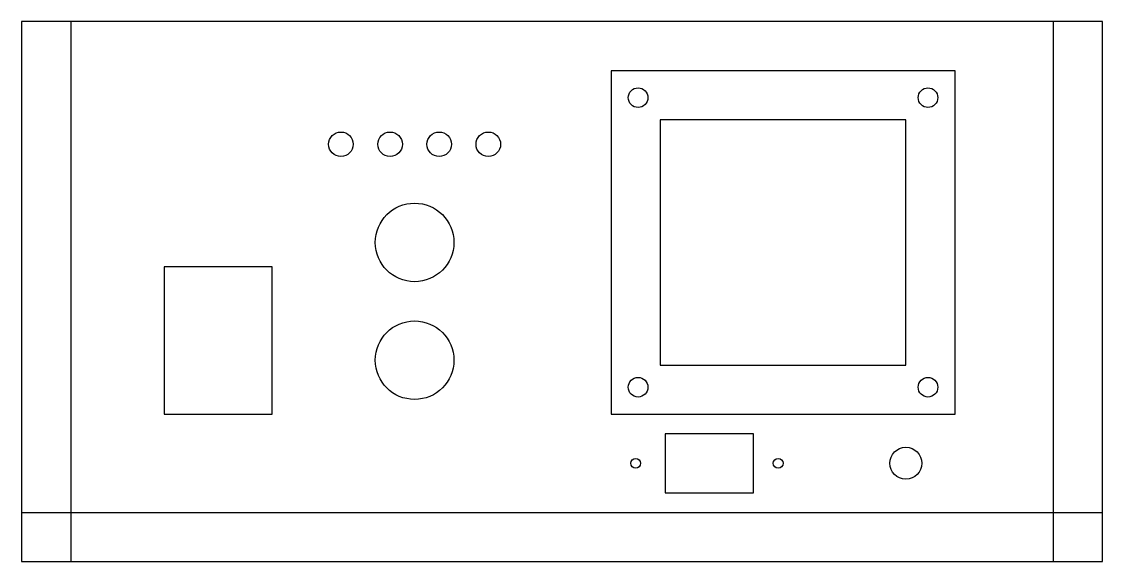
# Model space of a CAD drawing. Header units: millimetres. Extents: x 0 to 220, y 0 to 110.
import ezdxf

# ---------------------------------------------------------------- set-up
doc = ezdxf.new("R2010")
doc.units = ezdxf.units.MM
doc.layers.get('0').update_dxf_attribs({"lineweight": 25, "true_color": 0x000000})

msp = doc.modelspace()

# ---------------------------------------------------------------- linework, layer by layer
for p, q in [((220, 110), (0, 110)), ((0, 110), (0, 0)), ((10, 110), (10, 0)), ((210, 110), (210, 0)), ((220, 0), (220, 110)), ((190, 100), (120, 100)), ((120, 100), (120, 30)), ((190, 30), (190, 100)), ((180, 90), (130, 90)), ((130, 90), (130, 40)), ((180, 40), (180, 90)), ((51, 60), (29, 60)), ((29, 60), (29, 30)), ((51, 30), (51, 60)), ((130, 40), (180, 40)), ((29, 30), (51, 30)), ((120, 30), (190, 30)), ((149, 26), (131, 26)), ((131, 26), (131, 14)), ((149, 14), (149, 26)), ((131, 14), (149, 14)), ((0, 10), (220, 10)), ((0, 0), (220, 0))]:
    msp.add_line(p, q)
for centre, radius in [((125.5, 94.5), 2), ((184.5, 94.5), 2), ((65, 85), 2.5), ((75, 85), 2.5), ((85, 85), 2.5), ((95, 85), 2.5), ((80, 65), 8), ((80, 41), 8), ((125.5, 35.5), 2), ((184.5, 35.5), 2), ((180, 20), 3.25), ((125, 20), 1), ((154, 20), 1)]:
    msp.add_circle(centre, radius)

doc.saveas('drawing.dxf')
